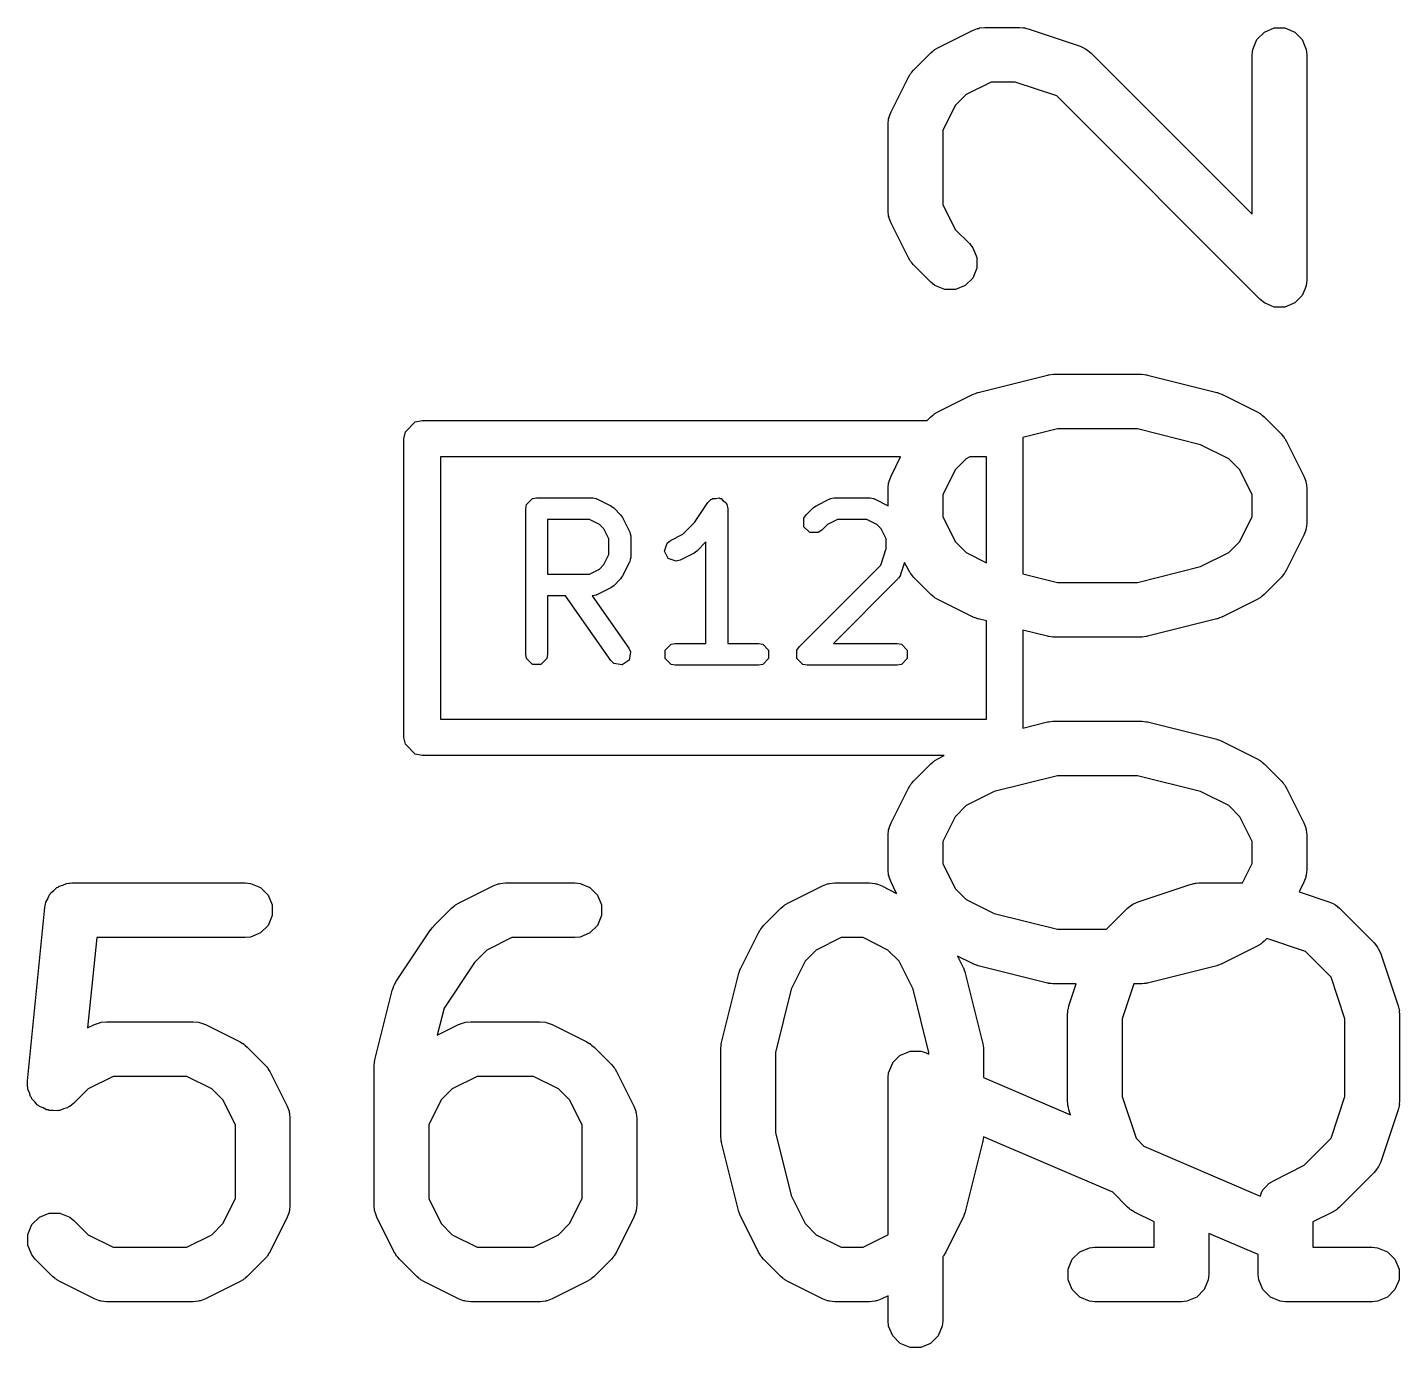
# Model space of a CAD drawing. Header units: millimetres. Extents: x 129 to 276, y -185 to -58.
# Drawn here: x 222.116 to 225.885, y -85.835 to -82.211 of the extents above; entities that cross this region are included whole.
import ezdxf

# ---------------------------------------------------------------- set-up
doc = ezdxf.new("R2010")
doc.units = ezdxf.units.MM
doc.layers.add('F.Fab', color=9, linetype='CONTINUOUS', true_color=0xafafaf)

msp = doc.modelspace()

# ---------------------------------------------------------------- linework, layer by layer
at = {"layer": 'F.Fab', "linetype": 'CONTINUOUS'}
for p, q in [((224.616516, -82.266251), (224.711754, -82.218632)), ((224.711754, -82.218632), (224.725485, -82.213377)), ((224.725485, -82.213377), (224.728174, -82.213185)), ((224.728174, -82.213185), (224.730663, -82.212155)), ((224.730663, -82.212155), (224.745295, -82.210714)), ((224.745295, -82.210714), (224.840533, -82.210714)), ((224.840533, -82.210714), (224.847938, -82.211443)), ((224.847938, -82.211443), (224.849913, -82.211303)), ((224.849913, -82.211303), (224.85251, -82.211893)), ((224.85251, -82.211893), (224.855165, -82.212155)), ((224.855165, -82.212155), (224.856996, -82.212913)), ((224.856996, -82.212913), (224.86425, -82.214563)), ((224.86425, -82.214563), (225.007107, -82.262182)), ((225.492459, -82.244046), (225.513151, -82.223354)), ((225.513151, -82.223354), (225.540187, -82.212155)), ((225.540187, -82.212155), (225.569451, -82.212155)), ((225.569451, -82.212155), (225.596487, -82.223354)), ((225.596487, -82.223354), (225.617179, -82.244046)), ((224.608389, -82.270973), (224.610216, -82.270215)), ((224.610216, -82.270215), (224.616516, -82.266251)), ((225.007107, -82.262182), (225.020532, -82.268176)), ((225.020532, -82.268176), (225.022567, -82.269941)), ((225.022567, -82.269941), (225.025058, -82.270973)), ((225.48126, -82.271082), (225.492459, -82.244046)), ((225.617179, -82.244046), (225.628378, -82.271082)), ((224.549405, -82.327919), (224.597024, -82.2803)), ((224.597024, -82.2803), (224.602773, -82.275581)), ((224.602773, -82.275581), (224.604073, -82.274083)), ((224.604073, -82.274083), (224.606332, -82.272661)), ((224.606332, -82.272661), (224.608389, -82.270973)), ((225.025058, -82.270973), (225.036423, -82.2803)), ((225.036423, -82.2803), (225.479819, -82.723695)), ((225.479819, -82.285714), (225.48126, -82.271082)), ((225.479819, -82.723695), (225.479819, -82.285714)), ((225.628378, -82.271082), (225.629819, -82.285714)), ((225.629819, -82.285714), (225.629819, -82.904761)), ((224.535356, -82.347411), (224.53932, -82.341111)), ((224.53932, -82.341111), (224.540078, -82.339284)), ((224.540078, -82.339284), (224.541766, -82.337227)), ((224.541766, -82.337227), (224.543188, -82.334968)), ((224.543188, -82.334968), (224.544686, -82.333668)), ((224.544686, -82.333668), (224.549405, -82.327919)), ((224.487737, -82.442649), (224.535356, -82.347411)), ((224.763, -82.360714), (224.694484, -82.394972)), ((224.828363, -82.360714), (224.763, -82.360714)), ((224.942876, -82.398885), (224.828363, -82.360714)), ((224.694484, -82.394972), (224.664077, -82.425379)), ((225.501786, -82.957794), (224.942876, -82.398885)), ((224.48126, -82.461558), (224.482291, -82.459068)), ((224.482291, -82.459068), (224.482482, -82.456381)), ((224.482482, -82.456381), (224.487737, -82.442649)), ((224.664077, -82.425379), (224.629819, -82.493895)), ((224.479819, -82.47619), (224.48126, -82.461558)), ((224.479819, -82.714285), (224.479819, -82.47619)), ((224.629819, -82.493895), (224.629819, -82.69658)), ((224.48126, -82.728917), (224.479819, -82.714285)), ((224.629819, -82.69658), (224.664077, -82.765096)), ((224.482291, -82.731406), (224.48126, -82.728917)), ((224.482482, -82.734094), (224.482291, -82.731406)), ((224.487737, -82.747826), (224.482482, -82.734094)), ((224.535356, -82.843064), (224.487737, -82.747826)), ((224.664077, -82.765096), (224.70309, -82.804109)), ((224.70309, -82.804109), (224.712417, -82.815474)), ((224.712417, -82.815474), (224.723616, -82.84251)), ((224.53932, -82.849363), (224.535356, -82.843064)), ((224.540078, -82.851191), (224.53932, -82.849363)), ((224.541766, -82.853247), (224.540078, -82.851191)), ((224.543188, -82.855507), (224.541766, -82.853247)), ((224.544686, -82.856806), (224.543188, -82.855507)), ((224.549405, -82.862556), (224.544686, -82.856806)), ((224.597024, -82.910175), (224.549405, -82.862556)), ((224.723616, -82.871773), (224.712417, -82.898809)), ((224.723616, -82.84251), (224.723616, -82.871773)), ((224.608389, -82.919502), (224.597024, -82.910175)), ((224.712417, -82.898809), (224.691724, -82.919502)), ((225.629819, -82.904761), (225.628378, -82.919393)), ((224.635425, -82.930701), (224.608389, -82.919502)), ((224.664688, -82.930701), (224.635425, -82.930701)), ((224.691724, -82.919502), (224.664688, -82.930701)), ((225.61718, -82.946429), (225.596487, -82.967121)), ((225.625098, -82.927311), (225.61718, -82.946429)), ((225.628378, -82.919393), (225.625098, -82.927311)), ((225.513151, -82.967122), (225.501786, -82.957794)), ((225.532268, -82.97504), (225.513151, -82.967122)), ((225.540187, -82.97832), (225.532268, -82.97504)), ((225.540188, -82.97832), (225.540187, -82.97832)), ((225.569451, -82.97832), (225.540188, -82.97832)), ((225.596487, -82.967121), (225.569451, -82.97832)), ((224.727105, -83.212953), (224.917581, -83.165334)), ((224.917581, -83.165334), (224.920117, -83.164958)), ((224.920117, -83.164958), (224.921139, -83.164536)), ((224.921139, -83.164536), (224.926651, -83.163993)), ((224.926651, -83.163993), (224.932125, -83.163184)), ((224.932125, -83.163184), (224.933217, -83.163346)), ((224.933217, -83.163346), (224.935771, -83.163095)), ((224.935771, -83.163095), (225.173866, -83.163095)), ((225.173866, -83.163095), (225.176419, -83.163346)), ((225.176419, -83.163346), (225.177512, -83.163184)), ((225.177512, -83.163184), (225.182985, -83.163993)), ((225.182985, -83.163993), (225.188498, -83.164536)), ((225.188498, -83.164536), (225.189519, -83.164958)), ((225.189519, -83.164958), (225.192056, -83.165334)), ((225.192056, -83.165334), (225.382532, -83.212953)), ((224.616516, -83.266251), (224.711754, -83.218632)), ((224.711754, -83.218632), (224.712823, -83.218222)), ((224.712823, -83.218222), (224.713259, -83.2179)), ((224.713259, -83.2179), (224.719395, -83.215707)), ((224.719395, -83.215707), (224.725485, -83.213377)), ((224.725485, -83.213377), (224.726025, -83.213338)), ((224.726025, -83.213338), (224.727105, -83.212953)), ((225.382532, -83.212953), (225.383611, -83.213338)), ((225.383611, -83.213338), (225.384151, -83.213377)), ((225.384151, -83.213377), (225.390232, -83.215704)), ((225.390232, -83.215704), (225.396378, -83.2179)), ((225.396378, -83.2179), (225.396813, -83.218222)), ((225.396813, -83.218222), (225.397883, -83.218632)), ((225.397883, -83.218632), (225.493121, -83.266251)), ((224.587324, -83.29), (224.597024, -83.2803)), ((224.597024, -83.2803), (224.602773, -83.275581)), ((224.602773, -83.275581), (224.604073, -83.274083)), ((224.604073, -83.274083), (224.606332, -83.272661)), ((224.606332, -83.272661), (224.608389, -83.270973)), ((224.608389, -83.270973), (224.610216, -83.270215)), ((224.610216, -83.270215), (224.616516, -83.266251)), ((225.493121, -83.266251), (225.499417, -83.270214)), ((225.499417, -83.270214), (225.501247, -83.270972)), ((225.501247, -83.270972), (225.503305, -83.272661)), ((225.503305, -83.272661), (225.505564, -83.274083)), ((225.505564, -83.274083), (225.506863, -83.275581)), ((225.506863, -83.275581), (225.512612, -83.280299)), ((225.512612, -83.280299), (225.560232, -83.327918)), ((223.15, -83.34), (223.153806, -83.320866)), ((223.153806, -83.320866), (223.180866, -83.293806)), ((223.180866, -83.293806), (223.2, -83.29)), ((223.2, -83.29), (224.587324, -83.29)), ((224.945005, -83.313095), (224.849402, -83.336995)), ((225.164632, -83.313095), (224.945005, -83.313095)), ((225.338166, -83.356478), (225.164632, -83.313095)), ((223.15, -84.16), (223.15, -83.34)), ((224.849402, -83.336995), (224.85, -83.34)), ((224.85, -83.34), (224.85, -83.710771)), ((225.415153, -83.394972), (225.338166, -83.356478)), ((225.560232, -83.327918), (225.56495, -83.333667)), ((225.56495, -83.333667), (225.56645, -83.334968)), ((225.56645, -83.334968), (225.567872, -83.337227)), ((225.567872, -83.337227), (225.56956, -83.339284)), ((225.56956, -83.339284), (225.570317, -83.341111)), ((225.570317, -83.341111), (225.574282, -83.347411)), ((225.574282, -83.347411), (225.621901, -83.442649)), ((223.25, -83.39), (223.25, -84.11)), ((224.514061, -83.39), (223.25, -83.39)), ((224.487737, -83.442649), (224.514061, -83.39)), ((224.694484, -83.394972), (224.664077, -83.425379)), ((224.704428, -83.39), (224.694484, -83.394972)), ((224.75, -83.39), (224.704428, -83.39)), ((224.75, -83.680403), (224.75, -83.39)), ((225.445561, -83.425379), (225.415153, -83.394972)), ((224.664077, -83.425379), (224.629819, -83.493895)), ((225.479819, -83.493895), (225.445561, -83.425379)), ((224.479819, -83.47619), (224.48126, -83.461558)), ((224.479819, -83.524009), (224.479819, -83.47619)), ((224.48126, -83.461558), (224.482291, -83.459068)), ((224.482291, -83.459068), (224.482482, -83.456381)), ((224.482482, -83.456381), (224.487737, -83.442649)), ((225.621901, -83.442649), (225.627156, -83.45638)), ((225.627156, -83.45638), (225.627347, -83.459069)), ((225.627347, -83.459069), (225.628378, -83.461558)), ((225.628378, -83.461558), (225.629819, -83.47619)), ((225.629819, -83.47619), (225.629819, -83.571428)), ((223.48657, -83.520446), (223.502805, -83.504211)), ((223.502805, -83.504211), (223.514286, -83.501927)), ((223.514286, -83.501927), (223.666667, -83.501927)), ((223.666667, -83.501927), (223.668141, -83.50222)), ((223.668141, -83.50222), (223.668793, -83.502003)), ((223.668793, -83.502003), (223.673429, -83.503272)), ((223.673429, -83.503272), (223.678148, -83.504211)), ((223.678148, -83.504211), (223.678634, -83.504697)), ((223.678634, -83.504697), (223.680084, -83.505094)), ((223.680084, -83.505094), (223.718179, -83.524142)), ((223.984563, -83.515286), (223.992832, -83.507)), ((223.992832, -83.507), (223.995859, -83.506394)), ((223.995859, -83.506394), (223.998043, -83.504211)), ((223.998043, -83.504211), (224.006776, -83.504211)), ((224.006776, -83.504211), (224.015346, -83.502497)), ((224.015346, -83.502497), (224.017917, -83.504211)), ((224.017917, -83.504211), (224.021005, -83.504211)), ((224.021005, -83.504211), (224.027181, -83.510387)), ((224.027181, -83.510387), (224.034451, -83.515234)), ((224.281821, -83.524142), (224.319917, -83.505094)), ((224.319917, -83.505094), (224.321365, -83.504697)), ((224.321365, -83.504697), (224.321852, -83.504211)), ((224.321852, -83.504211), (224.326563, -83.503273)), ((224.326563, -83.503273), (224.331207, -83.502002)), ((224.331207, -83.502002), (224.33186, -83.502219)), ((224.33186, -83.502219), (224.333333, -83.501927)), ((224.333333, -83.501927), (224.428571, -83.501927)), ((224.428571, -83.501927), (224.430045, -83.50222)), ((224.430045, -83.50222), (224.430697, -83.502003)), ((224.430697, -83.502003), (224.435333, -83.503272)), ((224.435333, -83.503272), (224.440052, -83.504211)), ((224.440052, -83.504211), (224.440538, -83.504697)), ((224.440538, -83.504697), (224.441988, -83.505094)), ((224.441988, -83.505094), (224.479819, -83.524009)), ((224.629819, -83.493895), (224.629819, -83.553723)), ((225.479819, -83.553723), (225.479819, -83.493895)), ((223.484286, -83.531927), (223.48657, -83.520446)), ((223.484286, -83.931927), (223.484286, -83.531927)), ((223.718179, -83.524142), (223.721982, -83.527094)), ((223.721982, -83.527094), (223.725975, -83.529762)), ((223.725975, -83.529762), (223.745023, -83.548809)), ((223.745023, -83.548809), (223.747699, -83.552815)), ((223.948116, -83.569954), (223.984563, -83.515286)), ((224.034451, -83.515234), (224.035056, -83.518262)), ((224.035056, -83.518262), (224.03724, -83.520446)), ((224.03724, -83.520446), (224.039524, -83.531927)), ((224.039524, -83.531927), (224.039524, -83.901927)), ((224.248474, -83.558541), (224.254977, -83.548808)), ((224.254977, -83.548808), (224.274025, -83.529761)), ((224.274025, -83.529761), (224.278024, -83.527089)), ((224.278024, -83.527089), (224.281821, -83.524142)), ((223.659584, -83.561927), (223.544286, -83.561927)), ((223.544286, -83.561927), (223.544286, -83.711451)), ((223.686991, -83.57563), (223.659584, -83.561927)), ((223.699153, -83.587793), (223.686991, -83.57563)), ((223.712857, -83.6152), (223.699153, -83.587793)), ((223.747699, -83.552815), (223.750642, -83.556606)), ((223.750642, -83.556606), (223.76969, -83.594702)), ((223.915562, -83.602509), (223.948116, -83.569954)), ((224.248473, -83.581501), (224.248474, -83.558541)), ((224.264709, -83.597738), (224.248473, -83.581501)), ((224.313007, -83.575631), (224.297403, -83.591236)), ((224.340416, -83.561927), (224.313007, -83.575631)), ((224.421488, -83.561927), (224.340416, -83.561927)), ((224.448894, -83.57563), (224.421488, -83.561927)), ((224.461058, -83.587794), (224.448894, -83.57563)), ((224.474761, -83.615199), (224.461058, -83.587794)), ((224.629819, -83.553723), (224.664077, -83.622239)), ((225.445561, -83.622238), (225.479819, -83.553723)), ((225.627347, -83.588548), (225.627156, -83.591238)), ((225.628378, -83.58606), (225.627347, -83.588548)), ((225.629819, -83.571428), (225.628378, -83.58606)), ((223.712857, -83.658177), (223.712857, -83.6152)), ((223.76969, -83.594702), (223.770086, -83.59615)), ((223.770086, -83.59615), (223.770573, -83.596637)), ((223.770573, -83.596637), (223.77151, -83.601348)), ((223.77151, -83.601348), (223.772782, -83.605992)), ((223.772782, -83.605992), (223.772564, -83.606645)), ((223.772564, -83.606645), (223.772857, -83.608118)), ((223.772857, -83.608118), (223.772857, -83.66526)), ((223.865314, -83.648339), (223.872574, -83.626558)), ((223.872574, -83.626558), (223.881821, -83.61938)), ((223.881821, -83.61938), (223.915562, -83.602509)), ((223.979524, -83.6234), (223.954546, -83.648378)), ((223.979524, -83.901927), (223.979524, -83.6234)), ((224.287669, -83.597739), (224.264709, -83.597738)), ((224.297403, -83.591236), (224.287669, -83.597739)), ((224.474761, -83.641343), (224.474761, -83.615199)), ((224.664077, -83.622239), (224.694484, -83.652646)), ((225.415153, -83.652645), (225.445561, -83.622238)), ((225.621901, -83.604969), (225.574282, -83.700207)), ((225.627156, -83.591238), (225.621901, -83.604969)), ((223.699153, -83.685584), (223.712857, -83.658177)), ((223.875583, -83.668877), (223.865314, -83.648339)), ((223.94675, -83.653998), (223.908655, -83.673046)), ((223.950553, -83.651045), (223.94675, -83.653998)), ((223.954546, -83.648378), (223.950553, -83.651045)), ((224.459491, -83.687152), (224.474761, -83.641343)), ((224.694484, -83.652646), (224.75, -83.680403)), ((225.338166, -83.691139), (225.415153, -83.652645)), ((223.659584, -83.711451), (223.686991, -83.697747)), ((223.686991, -83.697747), (223.699153, -83.685584)), ((223.76969, -83.678676), (223.750642, -83.716772)), ((223.770086, -83.677227), (223.76969, -83.678676)), ((223.770573, -83.676741), (223.770086, -83.677227)), ((223.77151, -83.672029), (223.770573, -83.676741)), ((223.772782, -83.667386), (223.77151, -83.672029)), ((223.772857, -83.66526), (223.772564, -83.666732)), ((223.772564, -83.666732), (223.772782, -83.667386)), ((223.897364, -83.676137), (223.875583, -83.668877)), ((223.908655, -83.673046), (223.897364, -83.676137)), ((224.235929, -83.910714), (224.459491, -83.687152)), ((224.525174, -83.679843), (224.514175, -83.712843)), ((224.535356, -83.700207), (224.525174, -83.679843)), ((224.53932, -83.706506), (224.535356, -83.700207)), ((225.164632, -83.734523), (225.338166, -83.691139)), ((225.574282, -83.700207), (225.570317, -83.706506)), ((223.544286, -83.711451), (223.659584, -83.711451)), ((223.745023, -83.724569), (223.725975, -83.743616)), ((223.747699, -83.720562), (223.745023, -83.724569)), ((223.750642, -83.716772), (223.747699, -83.720562)), ((224.506927, -83.724569), (224.329568, -83.901927)), ((224.507761, -83.723319), (224.506927, -83.724569)), ((224.508377, -83.723012), (224.507761, -83.723319)), ((224.510761, -83.71883), (224.508377, -83.723012)), ((224.51343, -83.714836), (224.510761, -83.71883)), ((224.514175, -83.712843), (224.51343, -83.714149)), ((224.51343, -83.714149), (224.51343, -83.714836)), ((224.540078, -83.708334), (224.53932, -83.706506)), ((224.541766, -83.71039), (224.540078, -83.708334)), ((224.543188, -83.71265), (224.541766, -83.71039)), ((224.544686, -83.713949), (224.543188, -83.71265)), ((224.549405, -83.719699), (224.544686, -83.713949)), ((224.597024, -83.767318), (224.549405, -83.719699)), ((224.85, -83.710771), (224.945005, -83.734523)), ((224.945005, -83.734523), (225.164632, -83.734523)), ((225.560232, -83.7197), (225.512612, -83.767319)), ((225.56495, -83.71395), (225.560232, -83.7197)), ((225.56645, -83.71265), (225.56495, -83.71395)), ((225.567872, -83.71039), (225.56645, -83.71265)), ((225.56956, -83.708334), (225.567872, -83.71039)), ((225.570317, -83.706506), (225.56956, -83.708334)), ((223.593904, -83.771451), (223.544286, -83.771451)), ((223.544286, -83.771451), (223.544286, -83.931927)), ((223.71828, -83.94913), (223.593904, -83.771451)), ((223.668141, -83.771157), (223.667085, -83.771367)), ((223.667085, -83.771367), (223.767434, -83.914723)), ((223.668793, -83.771375), (223.668141, -83.771157)), ((223.673429, -83.770105), (223.668793, -83.771375)), ((223.678148, -83.769167), (223.673429, -83.770105)), ((223.678634, -83.76868), (223.678148, -83.769167)), ((223.680084, -83.768284), (223.678634, -83.76868)), ((223.718179, -83.749236), (223.680084, -83.768284)), ((223.721982, -83.746283), (223.718179, -83.749236)), ((223.725975, -83.743616), (223.721982, -83.746283)), ((224.602773, -83.772036), (224.597024, -83.767318)), ((224.604073, -83.773535), (224.602773, -83.772036)), ((224.606332, -83.774956), (224.604073, -83.773535)), ((224.608389, -83.776645), (224.606332, -83.774956)), ((224.610216, -83.777402), (224.608389, -83.776645)), ((224.616516, -83.781367), (224.610216, -83.777402)), ((225.499417, -83.777403), (225.493121, -83.781367)), ((225.501247, -83.776646), (225.499417, -83.777403)), ((225.503305, -83.774956), (225.501247, -83.776646)), ((225.505564, -83.773535), (225.503305, -83.774956)), ((225.506863, -83.772036), (225.505564, -83.773535)), ((225.512612, -83.767319), (225.506863, -83.772036)), ((224.711754, -83.828986), (224.616516, -83.781367)), ((225.493121, -83.781367), (225.397883, -83.828986)), ((224.712823, -83.829395), (224.711754, -83.828986)), ((224.713259, -83.829718), (224.712823, -83.829395)), ((224.719395, -83.83191), (224.713259, -83.829718)), ((224.725485, -83.834241), (224.719395, -83.83191)), ((224.726025, -83.834279), (224.725485, -83.834241)), ((224.727105, -83.834665), (224.726025, -83.834279)), ((224.75, -83.840388), (224.727105, -83.834665)), ((224.75, -84.11), (224.75, -83.840388)), ((225.382532, -83.834665), (225.192056, -83.882284)), ((225.383611, -83.834279), (225.382532, -83.834665)), ((225.384151, -83.834241), (225.383611, -83.834279)), ((225.390232, -83.831913), (225.384151, -83.834241)), ((225.396378, -83.829718), (225.390232, -83.831913)), ((225.396813, -83.829395), (225.396378, -83.829718)), ((225.397883, -83.828986), (225.396813, -83.829395)), ((224.917581, -83.882284), (224.85, -83.865388)), ((224.85, -83.865388), (224.85, -84.13461)), ((224.920117, -83.882659), (224.917581, -83.882284)), ((224.921139, -83.883082), (224.920117, -83.882659)), ((224.926651, -83.883624), (224.921139, -83.883082)), ((224.932125, -83.884434), (224.926651, -83.883624)), ((224.933217, -83.884271), (224.932125, -83.884434)), ((224.935771, -83.884523), (224.933217, -83.884271)), ((225.173866, -83.884523), (224.935771, -83.884523)), ((225.176419, -83.884271), (225.173866, -83.884523)), ((225.177512, -83.884434), (225.176419, -83.884271)), ((225.182985, -83.883624), (225.177512, -83.884434)), ((225.188498, -83.883082), (225.182985, -83.883624)), ((225.189519, -83.882659), (225.188498, -83.883082)), ((225.192056, -83.882284), (225.189519, -83.882659)), ((223.767434, -83.914723), (223.772146, -83.925438)), ((223.772146, -83.925438), (223.768156, -83.948049)), ((223.867522, -83.920446), (223.883757, -83.904211)), ((223.867522, -83.943408), (223.867522, -83.920446)), ((223.883757, -83.904211), (223.895238, -83.901927)), ((223.895238, -83.901927), (223.979524, -83.901927)), ((224.039524, -83.901927), (224.123809, -83.901927)), ((224.123809, -83.901927), (224.13529, -83.904211)), ((224.13529, -83.904211), (224.151525, -83.920446)), ((224.151525, -83.920446), (224.151525, -83.943408)), ((224.229426, -83.920446), (224.229428, -83.920443)), ((224.229426, -83.943408), (224.229426, -83.920446)), ((224.229428, -83.920443), (224.235929, -83.910714)), ((224.329568, -83.901927), (224.504761, -83.901927)), ((224.504761, -83.901927), (224.516242, -83.904211)), ((224.516242, -83.904211), (224.532477, -83.920446)), ((224.532477, -83.920446), (224.532477, -83.943408)), ((223.48657, -83.943408), (223.484286, -83.931927)), ((223.502805, -83.959643), (223.48657, -83.943408)), ((223.525767, -83.959643), (223.502805, -83.959643)), ((223.542002, -83.943408), (223.525767, -83.959643)), ((223.544286, -83.931927), (223.542002, -83.943408)), ((223.726735, -83.957226), (223.71828, -83.94913)), ((223.749345, -83.961216), (223.726735, -83.957226)), ((223.768156, -83.948049), (223.749345, -83.961216)), ((223.883757, -83.959643), (223.867522, -83.943408)), ((223.895238, -83.961927), (223.883757, -83.959643)), ((224.123809, -83.961927), (223.895238, -83.961927)), ((224.13529, -83.959643), (224.123809, -83.961927)), ((224.151525, -83.943408), (224.13529, -83.959643)), ((224.245661, -83.959643), (224.229426, -83.943408)), ((224.257142, -83.961927), (224.245661, -83.959643)), ((224.504761, -83.961927), (224.257142, -83.961927)), ((224.516242, -83.959643), (224.504761, -83.961927)), ((224.532477, -83.943408), (224.516242, -83.959643)), ((223.25, -84.11), (224.75, -84.11)), ((224.920117, -84.117339), (224.921139, -84.116917)), ((224.921139, -84.116917), (224.926651, -84.116374)), ((224.926651, -84.116374), (224.932125, -84.115565)), ((224.932125, -84.115565), (224.933217, -84.115727)), ((224.933217, -84.115727), (224.935771, -84.115476)), ((224.935771, -84.115476), (225.173866, -84.115476)), ((225.173866, -84.115476), (225.176419, -84.115727)), ((225.176419, -84.115727), (225.177512, -84.115565)), ((225.177512, -84.115565), (225.182985, -84.116374)), ((225.182985, -84.116374), (225.188498, -84.116917)), ((225.188498, -84.116917), (225.189519, -84.117339)), ((224.85, -84.13461), (224.917581, -84.117715)), ((224.917581, -84.117715), (224.920117, -84.117339)), ((225.189519, -84.117339), (225.192056, -84.117715)), ((225.192056, -84.117715), (225.382532, -84.165334)), ((223.153806, -84.179134), (223.15, -84.16)), ((223.180866, -84.206194), (223.153806, -84.179134)), ((225.382532, -84.165334), (225.383611, -84.165719)), ((225.383611, -84.165719), (225.384151, -84.165758)), ((225.384151, -84.165758), (225.390232, -84.168085)), ((225.390232, -84.168085), (225.396378, -84.170281)), ((225.396378, -84.170281), (225.396813, -84.170603)), ((225.396813, -84.170603), (225.397883, -84.171013)), ((225.397883, -84.171013), (225.493121, -84.218632)), ((223.2, -84.21), (223.180866, -84.206194)), ((224.63378, -84.21), (223.2, -84.21)), ((224.597024, -84.232681), (224.602773, -84.227962)), ((224.602773, -84.227962), (224.604073, -84.226464)), ((224.604073, -84.226464), (224.606332, -84.225042)), ((224.606332, -84.225042), (224.608389, -84.223354)), ((224.608389, -84.223354), (224.610216, -84.222596)), ((224.610216, -84.222596), (224.616516, -84.218632)), ((224.616516, -84.218632), (224.63378, -84.21)), ((225.493121, -84.218632), (225.499417, -84.222595)), ((225.499417, -84.222595), (225.501247, -84.223353)), ((225.501247, -84.223353), (225.503305, -84.225042)), ((225.503305, -84.225042), (225.505564, -84.226464)), ((225.505564, -84.226464), (225.506863, -84.227962)), ((225.506863, -84.227962), (225.512612, -84.23268)), ((224.549405, -84.2803), (224.597024, -84.232681)), ((224.945005, -84.265476), (224.771471, -84.308859)), ((225.164632, -84.265476), (224.945005, -84.265476)), ((225.338166, -84.308859), (225.164632, -84.265476)), ((225.512612, -84.23268), (225.560232, -84.280299)), ((224.487737, -84.39503), (224.535356, -84.299792)), ((224.535356, -84.299792), (224.53932, -84.293492)), ((224.53932, -84.293492), (224.540078, -84.291665)), ((224.540078, -84.291665), (224.541766, -84.289608)), ((224.541766, -84.289608), (224.543188, -84.287349)), ((224.543188, -84.287349), (224.544686, -84.286049)), ((224.544686, -84.286049), (224.549405, -84.2803)), ((225.560232, -84.280299), (225.56495, -84.286048)), ((225.56495, -84.286048), (225.56645, -84.287349)), ((225.56645, -84.287349), (225.567872, -84.289608)), ((225.567872, -84.289608), (225.56956, -84.291665)), ((225.56956, -84.291665), (225.570317, -84.293492)), ((225.570317, -84.293492), (225.574282, -84.299792)), ((225.574282, -84.299792), (225.621901, -84.39503)), ((224.771471, -84.308859), (224.694484, -84.347353)), ((225.415153, -84.347353), (225.338166, -84.308859)), ((224.664077, -84.37776), (224.629819, -84.446276)), ((224.694484, -84.347353), (224.664077, -84.37776)), ((225.445561, -84.37776), (225.415153, -84.347353)), ((225.479819, -84.446276), (225.445561, -84.37776)), ((224.479819, -84.428571), (224.48126, -84.413939)), ((224.48126, -84.413939), (224.482291, -84.411449)), ((224.482291, -84.411449), (224.482482, -84.408762)), ((224.482482, -84.408762), (224.487737, -84.39503)), ((225.621901, -84.39503), (225.627156, -84.408761)), ((225.627156, -84.408761), (225.627347, -84.41145)), ((225.627347, -84.41145), (225.628378, -84.413939)), ((225.628378, -84.413939), (225.629819, -84.428571)), ((224.479819, -84.523809), (224.479819, -84.428571)), ((224.629819, -84.446276), (224.629819, -84.506104)), ((225.479819, -84.506104), (225.479819, -84.446276)), ((225.629819, -84.428571), (225.629819, -84.523809)), ((224.48126, -84.538441), (224.479819, -84.523809)), ((224.629819, -84.506104), (224.664077, -84.57462)), ((225.452961, -84.559819), (225.479819, -84.506104)), ((225.629819, -84.523809), (225.628378, -84.538441)), ((222.199915, -84.571013), (222.202839, -84.568622)), ((222.202839, -84.568622), (222.213336, -84.565454)), ((222.213336, -84.565454), (222.223463, -84.56126)), ((222.223463, -84.56126), (222.229068, -84.560707)), ((222.229068, -84.560707), (222.230855, -84.560169)), ((222.230855, -84.560169), (222.232683, -84.560351)), ((222.232683, -84.560351), (222.238095, -84.559819)), ((222.238095, -84.559819), (222.714285, -84.559819)), ((222.714285, -84.559819), (222.728917, -84.56126)), ((222.728917, -84.56126), (222.755953, -84.572459)), ((223.299792, -84.615356), (223.39503, -84.567737)), ((223.39503, -84.567737), (223.408761, -84.562482)), ((223.408761, -84.562482), (223.41145, -84.56229)), ((223.41145, -84.56229), (223.413939, -84.56126)), ((223.413939, -84.56126), (223.428571, -84.559819)), ((223.428571, -84.559819), (223.619047, -84.559819)), ((223.619047, -84.559819), (223.633679, -84.56126)), ((223.633679, -84.56126), (223.660715, -84.572459)), ((224.204554, -84.615356), (224.299792, -84.567737)), ((224.299792, -84.567737), (224.313523, -84.562482)), ((224.313523, -84.562482), (224.316212, -84.56229)), ((224.316212, -84.56229), (224.318701, -84.56126)), ((224.318701, -84.56126), (224.333333, -84.559819)), ((224.333333, -84.559819), (224.428571, -84.559819)), ((224.428571, -84.559819), (224.443203, -84.56126)), ((224.443203, -84.56126), (224.445692, -84.562291)), ((224.445692, -84.562291), (224.44838, -84.562482)), ((224.44838, -84.562482), (224.462112, -84.567737)), ((224.462112, -84.567737), (224.503203, -84.588282)), ((224.482291, -84.54093), (224.48126, -84.538441)), ((224.482482, -84.543618), (224.482291, -84.54093)), ((224.487737, -84.55735), (224.482482, -84.543618)), ((224.503203, -84.588282), (224.487737, -84.55735)), ((225.166759, -84.611287), (225.309615, -84.563668)), ((225.309615, -84.563668), (225.31687, -84.562018)), ((225.31687, -84.562018), (225.318701, -84.56126)), ((225.318701, -84.56126), (225.321354, -84.560998)), ((225.321354, -84.560998), (225.323952, -84.560408)), ((225.323952, -84.560408), (225.325926, -84.560548)), ((225.325926, -84.560548), (225.333333, -84.559819)), ((225.333333, -84.559819), (225.452961, -84.559819)), ((225.621901, -84.55735), (225.608568, -84.584015)), ((225.627156, -84.543619), (225.621901, -84.55735)), ((225.627347, -84.540929), (225.627156, -84.543619)), ((225.628378, -84.538441), (225.627347, -84.540929)), ((222.166357, -84.61294), (222.171539, -84.60328)), ((222.171539, -84.60328), (222.175735, -84.593151)), ((222.175735, -84.593151), (222.178406, -84.590479)), ((222.178406, -84.590479), (222.180191, -84.587153)), ((222.180191, -84.587153), (222.188673, -84.580212)), ((222.188673, -84.580212), (222.196427, -84.572459)), ((222.196427, -84.572459), (222.199915, -84.571013)), ((222.755953, -84.572459), (222.776645, -84.593151)), ((222.776645, -84.593151), (222.787844, -84.620187)), ((223.660715, -84.572459), (223.681407, -84.593151)), ((223.681407, -84.593151), (223.692606, -84.620187)), ((224.664077, -84.57462), (224.694484, -84.605027)), ((224.694484, -84.605027), (224.771471, -84.64352)), ((225.608568, -84.584015), (225.690383, -84.611287)), ((222.115848, -85.103546), (222.163467, -84.627356)), ((222.163467, -84.627356), (222.164536, -84.622023)), ((222.164536, -84.620187), (222.165249, -84.618464)), ((222.164536, -84.622023), (222.164536, -84.620187)), ((222.165249, -84.618464), (222.166357, -84.61294)), ((222.787844, -84.620187), (222.787844, -84.649451)), ((223.232681, -84.677024), (223.2803, -84.629405)), ((223.2803, -84.629405), (223.286049, -84.624686)), ((223.286049, -84.624686), (223.287349, -84.623188)), ((223.287349, -84.623188), (223.289608, -84.621766)), ((223.289608, -84.621766), (223.291665, -84.620078)), ((223.291665, -84.620078), (223.293492, -84.61932)), ((223.293492, -84.61932), (223.299792, -84.615356)), ((223.692606, -84.620187), (223.692606, -84.649451)), ((224.137443, -84.677024), (224.185062, -84.629405)), ((224.185062, -84.629405), (224.190811, -84.624686)), ((224.190811, -84.624686), (224.192111, -84.623188)), ((224.192111, -84.623188), (224.19437, -84.621766)), ((224.19437, -84.621766), (224.196427, -84.620078)), ((224.196427, -84.620078), (224.198254, -84.61932)), ((224.198254, -84.61932), (224.204554, -84.615356)), ((224.771471, -84.64352), (224.945005, -84.686904)), ((225.079944, -84.686904), (225.137443, -84.629405)), ((225.137443, -84.629405), (225.148808, -84.620077)), ((225.148808, -84.620077), (225.151298, -84.619045)), ((225.151298, -84.619045), (225.153333, -84.617281)), ((225.153333, -84.617281), (225.166759, -84.611287)), ((225.690383, -84.611287), (225.703808, -84.617281)), ((225.703808, -84.617281), (225.705843, -84.619046)), ((225.705843, -84.619046), (225.708334, -84.620078)), ((225.708334, -84.620078), (225.719699, -84.629405)), ((225.719699, -84.629405), (225.814937, -84.724643)), ((222.776645, -84.676487), (222.755953, -84.697179)), ((222.787844, -84.649451), (222.776645, -84.676487)), ((223.227842, -84.68292), (223.232626, -84.677079)), ((223.232626, -84.677079), (223.232647, -84.677064)), ((223.232647, -84.677064), (223.232681, -84.677024)), ((223.681407, -84.676487), (223.660715, -84.697179)), ((223.692606, -84.649451), (223.681407, -84.676487)), ((224.132724, -84.682773), (224.137443, -84.677024)), ((222.305969, -84.709819), (222.28115, -84.958009)), ((222.714285, -84.709819), (222.305969, -84.709819)), ((222.728917, -84.708378), (222.714285, -84.709819)), ((222.755953, -84.697179), (222.728917, -84.708378)), ((223.128072, -84.831311), (223.22331, -84.688454)), ((223.22331, -84.688454), (223.223344, -84.688411)), ((223.223344, -84.688411), (223.223354, -84.688389)), ((223.223354, -84.688389), (223.227842, -84.68292)), ((223.446276, -84.709819), (223.37776, -84.744077)), ((223.619047, -84.709819), (223.446276, -84.709819)), ((223.633679, -84.708378), (223.619047, -84.709819)), ((223.660715, -84.697179), (223.633679, -84.708378)), ((224.075775, -84.791754), (224.123394, -84.696516)), ((224.123394, -84.696516), (224.127358, -84.690216)), ((224.127358, -84.690216), (224.128116, -84.688389)), ((224.128116, -84.688389), (224.129804, -84.686332)), ((224.129804, -84.686332), (224.131226, -84.684073)), ((224.131226, -84.684073), (224.132724, -84.682773)), ((224.351038, -84.709819), (224.282522, -84.744077)), ((224.410866, -84.709819), (224.351038, -84.709819)), ((224.479382, -84.744077), (224.410866, -84.709819)), ((224.945005, -84.686904), (225.079944, -84.686904)), ((225.512612, -84.7197), (225.506863, -84.724417)), ((225.519779, -84.712532), (225.512612, -84.7197)), ((225.626152, -84.74799), (225.519779, -84.712532)), ((223.37776, -84.744077), (223.343998, -84.777838)), ((224.282522, -84.744077), (224.252115, -84.774484)), ((224.509789, -84.774484), (224.479382, -84.744077)), ((225.493121, -84.733748), (225.397883, -84.781367)), ((225.499417, -84.729784), (225.493121, -84.733748)), ((225.501247, -84.729027), (225.499417, -84.729784)), ((225.503305, -84.727337), (225.501247, -84.729027)), ((225.505564, -84.725916), (225.503305, -84.727337)), ((225.506863, -84.724417), (225.505564, -84.725916)), ((225.696352, -84.81819), (225.626152, -84.74799)), ((225.814937, -84.724643), (225.824265, -84.736008)), ((225.824265, -84.736008), (225.825296, -84.738498)), ((225.825296, -84.738498), (225.827061, -84.740533)), ((225.827061, -84.740533), (225.833055, -84.753959)), ((225.833055, -84.753959), (225.880674, -84.896815)), ((223.343998, -84.777838), (223.260086, -84.903707)), ((224.072847, -84.799404), (224.075043, -84.793259)), ((224.075043, -84.793259), (224.075365, -84.792823)), ((224.075365, -84.792823), (224.075775, -84.791754)), ((224.252115, -84.774484), (224.213621, -84.851471)), ((224.548282, -84.851471), (224.509789, -84.774484)), ((224.711754, -84.781367), (224.670662, -84.760821)), ((224.670662, -84.760821), (224.686129, -84.791754)), ((224.686129, -84.791754), (224.686538, -84.792823)), ((224.686538, -84.792823), (224.686861, -84.793259)), ((224.686861, -84.793259), (224.689053, -84.799395)), ((224.712823, -84.781776), (224.711754, -84.781367)), ((224.713259, -84.782099), (224.712823, -84.781776)), ((224.719395, -84.784291), (224.713259, -84.782099)), ((224.725485, -84.786622), (224.719395, -84.784291)), ((224.726025, -84.78666), (224.725485, -84.786622)), ((224.727105, -84.787046), (224.726025, -84.78666)), ((224.917581, -84.834665), (224.727105, -84.787046)), ((225.382532, -84.787046), (225.192056, -84.834665)), ((225.383611, -84.78666), (225.382532, -84.787046)), ((225.384151, -84.786622), (225.383611, -84.78666)), ((225.390232, -84.784294), (225.384151, -84.786622)), ((225.396378, -84.782099), (225.390232, -84.784294)), ((225.396813, -84.781776), (225.396378, -84.782099)), ((225.397883, -84.781367), (225.396813, -84.781776)), ((223.123765, -84.839389), (223.128072, -84.831311)), ((224.022477, -84.997581), (224.070096, -84.807105)), ((224.070096, -84.807105), (224.070481, -84.806025)), ((224.070481, -84.806025), (224.07052, -84.805486)), ((224.07052, -84.805486), (224.072847, -84.799404)), ((224.689053, -84.799395), (224.691384, -84.805485)), ((224.691384, -84.805485), (224.691422, -84.806025)), ((224.691422, -84.806025), (224.691808, -84.807105)), ((224.691808, -84.807105), (224.739427, -84.997581)), ((225.734523, -84.932703), (225.696352, -84.81819)), ((223.070096, -85.0452), (223.117715, -84.854724)), ((223.117715, -84.854724), (223.120795, -84.846101)), ((223.120795, -84.846101), (223.121155, -84.844285)), ((223.121155, -84.844285), (223.122033, -84.842637)), ((223.122033, -84.842637), (223.122662, -84.840878)), ((223.122662, -84.840878), (223.123765, -84.839389)), ((224.213621, -84.851471), (224.170238, -85.025005)), ((224.591666, -85.025005), (224.548282, -84.851471)), ((224.920117, -84.83504), (224.917581, -84.834665)), ((224.921139, -84.835463), (224.920117, -84.83504)), ((224.926651, -84.836005), (224.921139, -84.835463)), ((224.932125, -84.836815), (224.926651, -84.836005)), ((224.933217, -84.836652), (224.932125, -84.836815)), ((224.935771, -84.836904), (224.933217, -84.836652)), ((224.996439, -84.836904), (224.935771, -84.836904)), ((224.976468, -84.896816), (224.996439, -84.836904)), ((225.154552, -84.836904), (225.122619, -84.932703)), ((225.173866, -84.836904), (225.154552, -84.836904)), ((225.176419, -84.836652), (225.173866, -84.836904)), ((225.177512, -84.836815), (225.176419, -84.836652)), ((225.182985, -84.836005), (225.177512, -84.836815)), ((225.188498, -84.835463), (225.182985, -84.836005)), ((225.189519, -84.83504), (225.188498, -84.835463)), ((225.192056, -84.834665), (225.189519, -84.83504)), ((223.260086, -84.903707), (223.241562, -84.977804)), ((224.973208, -84.911153), (224.973798, -84.908555)), ((224.973798, -84.908555), (224.97406, -84.905901)), ((224.97406, -84.905901), (224.974818, -84.904069)), ((224.974818, -84.904069), (224.976468, -84.896816)), ((225.880674, -84.896815), (225.882323, -84.90407)), ((225.882323, -84.90407), (225.883082, -84.905901)), ((225.883082, -84.905901), (225.883343, -84.908554)), ((225.883343, -84.908554), (225.883934, -84.911152)), ((222.299792, -84.948689), (222.313523, -84.943434)), ((222.313523, -84.943434), (222.316212, -84.943242)), ((222.316212, -84.943242), (222.318701, -84.942212)), ((222.318701, -84.942212), (222.333333, -84.940771)), ((222.333333, -84.940771), (222.571428, -84.940771)), ((222.571428, -84.940771), (222.58606, -84.942212)), ((222.58606, -84.942212), (222.588549, -84.943243)), ((222.588549, -84.943243), (222.591237, -84.943434)), ((222.591237, -84.943434), (222.604969, -84.948689)), ((223.299792, -84.948689), (223.313523, -84.943434)), ((223.313523, -84.943434), (223.316212, -84.943242)), ((223.316212, -84.943242), (223.318701, -84.942212)), ((223.318701, -84.942212), (223.333333, -84.940771)), ((223.333333, -84.940771), (223.523809, -84.940771)), ((223.523809, -84.940771), (223.538441, -84.942212)), ((223.538441, -84.942212), (223.54093, -84.943243)), ((223.54093, -84.943243), (223.543618, -84.943434)), ((223.543618, -84.943434), (223.55735, -84.948689)), ((224.972619, -84.920533), (224.973348, -84.913127)), ((224.972619, -85.158628), (224.972619, -84.920533)), ((224.973348, -84.913127), (224.973208, -84.911153)), ((225.122619, -84.932703), (225.122619, -85.146457)), ((225.734523, -85.146458), (225.734523, -84.932703)), ((225.883934, -84.911152), (225.883793, -84.913126)), ((225.883793, -84.913126), (225.884523, -84.920533)), ((225.884523, -84.920533), (225.884523, -85.158628)), ((222.28115, -84.958009), (222.299792, -84.948689)), ((222.604969, -84.948689), (222.700207, -84.996308)), ((223.241562, -84.977804), (223.299792, -84.948689)), ((223.55735, -84.948689), (223.652588, -84.996308)), ((222.700207, -84.996308), (222.706506, -85.000272)), ((222.706506, -85.000272), (222.708334, -85.00103)), ((222.708334, -85.00103), (222.71039, -85.002718)), ((222.71039, -85.002718), (222.71265, -85.00414)), ((222.71265, -85.00414), (222.713949, -85.005638)), ((222.713949, -85.005638), (222.719699, -85.010357)), ((222.719699, -85.010357), (222.767318, -85.057976)), ((223.652588, -84.996308), (223.658887, -85.000272)), ((223.658887, -85.000272), (223.660715, -85.00103)), ((223.660715, -85.00103), (223.662771, -85.002718)), ((223.662771, -85.002718), (223.665031, -85.00414)), ((223.665031, -85.00414), (223.66633, -85.005638)), ((223.66633, -85.005638), (223.67208, -85.010357)), ((223.67208, -85.010357), (223.719699, -85.057976)), ((224.020238, -85.015771), (224.020489, -85.013217)), ((224.020238, -85.253866), (224.020238, -85.015771)), ((224.020327, -85.012125), (224.021136, -85.006651)), ((224.020489, -85.013217), (224.020327, -85.012125)), ((224.021136, -85.006651), (224.021679, -85.001139)), ((224.021679, -85.001139), (224.022101, -85.000117)), ((224.022101, -85.000117), (224.022477, -84.997581)), ((224.527097, -85.0271), (224.540187, -85.021679)), ((224.540187, -85.021679), (224.540653, -85.021679)), ((224.540653, -85.021679), (224.541085, -85.021506)), ((224.541085, -85.021506), (224.555265, -85.021679)), ((224.555265, -85.021679), (224.569451, -85.021679)), ((224.569451, -85.021679), (224.569881, -85.021857)), ((224.739427, -84.997581), (224.739802, -85.000117)), ((224.739802, -85.000117), (224.740225, -85.001139)), ((224.740225, -85.001139), (224.740767, -85.006651)), ((224.740767, -85.006651), (224.741577, -85.012125)), ((224.741577, -85.012125), (224.741414, -85.013217)), ((224.741414, -85.013217), (224.741666, -85.015771)), ((224.741666, -85.015771), (224.741666, -85.093717)), ((222.767318, -85.057976), (222.772036, -85.063725)), ((223.067946, -85.059744), (223.068755, -85.05427)), ((223.068755, -85.05427), (223.069298, -85.048758)), ((223.069298, -85.048758), (223.06972, -85.047736)), ((223.06972, -85.047736), (223.070096, -85.0452)), ((223.719699, -85.057976), (223.724417, -85.063725)), ((224.170238, -85.025005), (224.170238, -85.244632)), ((224.487032, -85.06667), (224.492459, -85.05357)), ((224.492459, -85.05357), (224.492787, -85.053241)), ((224.492787, -85.053241), (224.492971, -85.052813)), ((224.492971, -85.052813), (224.503131, -85.042897)), ((224.503131, -85.042897), (224.513151, -85.032878)), ((224.513151, -85.032878), (224.513581, -85.032699)), ((224.513581, -85.032699), (224.513915, -85.032374)), ((224.513915, -85.032374), (224.527097, -85.0271)), ((224.569881, -85.021857), (224.570346, -85.021863)), ((224.570346, -85.021863), (224.584363, -85.026302)), ((224.584363, -85.026302), (224.591666, -85.029431)), ((224.591666, -85.029431), (224.591666, -85.025005)), ((222.351038, -85.090771), (222.282522, -85.125029)), ((222.553723, -85.090771), (222.351038, -85.090771)), ((222.622239, -85.125029), (222.553723, -85.090771)), ((222.772036, -85.063725), (222.773535, -85.065025)), ((222.773535, -85.065025), (222.774956, -85.067284)), ((222.774956, -85.067284), (222.776645, -85.069341)), ((222.776645, -85.069341), (222.777402, -85.071168)), ((222.777402, -85.071168), (222.781367, -85.077468)), ((222.781367, -85.077468), (222.828986, -85.172706)), ((223.067857, -85.06339), (223.068108, -85.060836)), ((223.067857, -85.444342), (223.067857, -85.06339)), ((223.068108, -85.060836), (223.067946, -85.059744)), ((223.351038, -85.090771), (223.282522, -85.125029)), ((223.506104, -85.090771), (223.351038, -85.090771)), ((223.57462, -85.125029), (223.506104, -85.090771)), ((223.724417, -85.063725), (223.725916, -85.065025)), ((223.725916, -85.065025), (223.727337, -85.067284)), ((223.727337, -85.067284), (223.729026, -85.069341)), ((223.729026, -85.069341), (223.729783, -85.071168)), ((223.729783, -85.071168), (223.733748, -85.077468)), ((223.733748, -85.077468), (223.781367, -85.172706)), ((224.479819, -85.095238), (224.48126, -85.080606)), ((224.479819, -85.525122), (224.479819, -85.095238)), ((224.48126, -85.080606), (224.481438, -85.080175)), ((224.481438, -85.080175), (224.481444, -85.079711)), ((224.481444, -85.079711), (224.487032, -85.06667)), ((224.741666, -85.093717), (224.981135, -85.196347)), ((222.115826, -85.118249), (222.115848, -85.103546)), ((222.116917, -85.121864), (222.115826, -85.118249)), ((222.116917, -85.12564), (222.116917, -85.121864)), ((222.121111, -85.135765), (222.116917, -85.12564)), ((222.282522, -85.125029), (222.243509, -85.164042)), ((222.652646, -85.155436), (222.622239, -85.125029)), ((223.282522, -85.125029), (223.252115, -85.155436)), ((223.605027, -85.155436), (223.57462, -85.125029)), ((222.124279, -85.146265), (222.121111, -85.135765)), ((222.12667, -85.149188), (222.124279, -85.146265)), ((222.128116, -85.152677), (222.12667, -85.149188)), ((222.135869, -85.16043), (222.128116, -85.152677)), ((222.14281, -85.168913), (222.135869, -85.16043)), ((222.146136, -85.170697), (222.14281, -85.168913)), ((222.148808, -85.173369), (222.146136, -85.170697)), ((222.243509, -85.164042), (222.232144, -85.173369)), ((222.686904, -85.223952), (222.652646, -85.155436)), ((223.252115, -85.155436), (223.217857, -85.223952)), ((223.639285, -85.223952), (223.605027, -85.155436)), ((224.973348, -85.166033), (224.972619, -85.158628)), ((224.973208, -85.168008), (224.973348, -85.166033)), ((224.973798, -85.170605), (224.973208, -85.168008)), ((224.97406, -85.17326), (224.973798, -85.170605)), ((225.122619, -85.146457), (225.16079, -85.260971)), ((225.696352, -85.260971), (225.734523, -85.146458)), ((225.883343, -85.170606), (225.883082, -85.17326)), ((225.883934, -85.168009), (225.883343, -85.170606)), ((225.884523, -85.158628), (225.883793, -85.166034)), ((225.883793, -85.166034), (225.883934, -85.168009)), ((222.158935, -85.177564), (222.148808, -85.173369)), ((222.168597, -85.182747), (222.158935, -85.177564)), ((222.172356, -85.183122), (222.168597, -85.182747)), ((222.175845, -85.184568), (222.172356, -85.183122)), ((222.186806, -85.184568), (222.175845, -85.184568)), ((222.197716, -85.185659), (222.186806, -85.184568)), ((222.201332, -85.184568), (222.197716, -85.185659)), ((222.205107, -85.184568), (222.201332, -85.184568)), ((222.215232, -85.180373), (222.205107, -85.184568)), ((222.225732, -85.177206), (222.215232, -85.180373)), ((222.228655, -85.174814), (222.225732, -85.177206)), ((222.232144, -85.173369), (222.228655, -85.174814)), ((222.828986, -85.172706), (222.834241, -85.186437)), ((222.834241, -85.186437), (222.834432, -85.189126)), ((222.834432, -85.189126), (222.835463, -85.191615)), ((222.835463, -85.191615), (222.836904, -85.206247)), ((222.836904, -85.206247), (222.836904, -85.444342)), ((223.781367, -85.172706), (223.786622, -85.186437)), ((223.786622, -85.186437), (223.786813, -85.189126)), ((223.786813, -85.189126), (223.787844, -85.191615)), ((223.787844, -85.191615), (223.789285, -85.206247)), ((223.789285, -85.206247), (223.789285, -85.444342)), ((224.974818, -85.175091), (224.97406, -85.17326)), ((224.976468, -85.182345), (224.974818, -85.175091)), ((224.981135, -85.196347), (224.976468, -85.182345)), ((225.880674, -85.182346), (225.833055, -85.325202)), ((225.882323, -85.17509), (225.880674, -85.182346)), ((225.883082, -85.17326), (225.882323, -85.17509)), ((222.686904, -85.426637), (222.686904, -85.223952)), ((223.217857, -85.223952), (223.217857, -85.426637)), ((223.639285, -85.426637), (223.639285, -85.223952)), ((224.170238, -85.244632), (224.213621, -85.418166)), ((224.020489, -85.256419), (224.020238, -85.253866)), ((224.020327, -85.257512), (224.020489, -85.256419)), ((224.021136, -85.262985), (224.020327, -85.257512)), ((224.021679, -85.268498), (224.021136, -85.262985)), ((224.022101, -85.269519), (224.021679, -85.268498)), ((224.022477, -85.272056), (224.022101, -85.269519)), ((224.070096, -85.462532), (224.022477, -85.272056)), ((224.739427, -85.272056), (224.691808, -85.462532)), ((224.739802, -85.269519), (224.739427, -85.272056)), ((224.740225, -85.268498), (224.739802, -85.269519)), ((224.740767, -85.262985), (224.740225, -85.268498)), ((224.741577, -85.257512), (224.740767, -85.262985)), ((225.096799, -85.409112), (224.741475, -85.25683)), ((224.741475, -85.25683), (224.741577, -85.257512)), ((225.16079, -85.260971), (225.182439, -85.28262)), ((225.182439, -85.28262), (225.502057, -85.419599)), ((225.622239, -85.335084), (225.696352, -85.260971)), ((225.537887, -85.37726), (225.622239, -85.335084)), ((225.814937, -85.354518), (225.719699, -85.449756)), ((225.824265, -85.343153), (225.814937, -85.354518)), ((225.825296, -85.340662), (225.824265, -85.343153)), ((225.827061, -85.338628), (225.825296, -85.340662)), ((225.833055, -85.325202), (225.827061, -85.338628)), ((225.509068, -85.402674), (225.517565, -85.394176)), ((225.517565, -85.394176), (225.525444, -85.385092)), ((225.525444, -85.385092), (225.528698, -85.383043)), ((225.528698, -85.383043), (225.52976, -85.381982)), ((225.52976, -85.381982), (225.531587, -85.381224)), ((225.531587, -85.381224), (225.537887, -85.37726)), ((222.652645, -85.495153), (222.686904, -85.426637)), ((223.217857, -85.426637), (223.252115, -85.495153)), ((223.605026, -85.495153), (223.639285, -85.426637)), ((224.213621, -85.418166), (224.252115, -85.495153)), ((225.137443, -85.449756), (225.096799, -85.409112)), ((225.502057, -85.419599), (225.50247, -85.418602)), ((225.50247, -85.418602), (225.506271, -85.4072)), ((225.506271, -85.4072), (225.508036, -85.405164)), ((225.508036, -85.405164), (225.509068, -85.402674)), ((222.148809, -85.477219), (222.175845, -85.466021)), ((222.175845, -85.466021), (222.205108, -85.466021)), ((222.205108, -85.466021), (222.232144, -85.47722)), ((222.834241, -85.464152), (222.828986, -85.477883)), ((222.834432, -85.461462), (222.834241, -85.464152)), ((222.835463, -85.458974), (222.834432, -85.461462)), ((222.836904, -85.444342), (222.835463, -85.458974)), ((223.069298, -85.458974), (223.067857, -85.444342)), ((223.070329, -85.461463), (223.069298, -85.458974)), ((223.07052, -85.464151), (223.070329, -85.461463)), ((223.075775, -85.477883), (223.07052, -85.464151)), ((223.786622, -85.464152), (223.781367, -85.477883)), ((223.786813, -85.461462), (223.786622, -85.464152)), ((223.787844, -85.458974), (223.786813, -85.461462)), ((223.789285, -85.444342), (223.787844, -85.458974)), ((224.070481, -85.463611), (224.070096, -85.462532)), ((224.07052, -85.464151), (224.070481, -85.463611)), ((224.072847, -85.470232), (224.07052, -85.464151)), ((224.075043, -85.476378), (224.072847, -85.470232)), ((224.689053, -85.470241), (224.686861, -85.476378)), ((224.691384, -85.464152), (224.689053, -85.470241)), ((224.691422, -85.463611), (224.691384, -85.464152)), ((224.691808, -85.462532), (224.691422, -85.463611)), ((225.143193, -85.454476), (225.137443, -85.449756)), ((225.144492, -85.455973), (225.143193, -85.454476)), ((225.146746, -85.457392), (225.144492, -85.455973)), ((225.148808, -85.459084), (225.146746, -85.457392)), ((225.15064, -85.459842), (225.148808, -85.459084)), ((225.156935, -85.463805), (225.15064, -85.459842)), ((225.210714, -85.490694), (225.156935, -85.463805)), ((225.700207, -85.463805), (225.646428, -85.490694)), ((225.706506, -85.45984), (225.700207, -85.463805)), ((225.708334, -85.459083), (225.706506, -85.45984)), ((225.71039, -85.457394), (225.708334, -85.459083)), ((225.71265, -85.455973), (225.71039, -85.457394)), ((225.713949, -85.454474), (225.71265, -85.455973)), ((225.719699, -85.449756), (225.713949, -85.454474)), ((222.116917, -85.524948), (222.128116, -85.497912)), ((222.128116, -85.497912), (222.148809, -85.477219)), ((222.232144, -85.47722), (222.24351, -85.486548)), ((222.24351, -85.486548), (222.282522, -85.525561)), ((222.622238, -85.525561), (222.652645, -85.495153)), ((222.828986, -85.477883), (222.781367, -85.573121)), ((223.123394, -85.573121), (223.075775, -85.477883)), ((223.252115, -85.495153), (223.282522, -85.525561)), ((223.574619, -85.525561), (223.605026, -85.495153)), ((223.781367, -85.477883), (223.733748, -85.573121)), ((224.075365, -85.476813), (224.075043, -85.476378)), ((224.075775, -85.477883), (224.075365, -85.476813)), ((224.123394, -85.573121), (224.075775, -85.477883)), ((224.252115, -85.495153), (224.282522, -85.525561)), ((224.686129, -85.477883), (224.63851, -85.573121)), ((224.686538, -85.476813), (224.686129, -85.477883)), ((224.686861, -85.476378), (224.686538, -85.476813)), ((225.210714, -85.559819), (225.210714, -85.490694)), ((225.646428, -85.490694), (225.646428, -85.559819)), ((222.116917, -85.554211), (222.116917, -85.524948)), ((222.282522, -85.525561), (222.351038, -85.559819)), ((222.553723, -85.559819), (222.622238, -85.525561)), ((223.282522, -85.525561), (223.351038, -85.559819)), ((223.506104, -85.559819), (223.574619, -85.525561)), ((224.282522, -85.525561), (224.351038, -85.559819)), ((224.410866, -85.559819), (224.479381, -85.525561)), ((224.479381, -85.525561), (224.479819, -85.525122)), ((225.496428, -85.580381), (225.360714, -85.522218)), ((225.360714, -85.522218), (225.360714, -85.634819)), ((222.128115, -85.581247), (222.116917, -85.554211)), ((222.137442, -85.592612), (222.128115, -85.581247)), ((222.351038, -85.559819), (222.553723, -85.559819)), ((222.772036, -85.586863), (222.767318, -85.592613)), ((222.773535, -85.585564), (222.772036, -85.586863)), ((222.774956, -85.583305), (222.773535, -85.585564)), ((222.776646, -85.581247), (222.774956, -85.583305)), ((222.777403, -85.579417), (222.776646, -85.581247)), ((222.781367, -85.573121), (222.777403, -85.579417)), ((223.127357, -85.579417), (223.123394, -85.573121)), ((223.128115, -85.581247), (223.127357, -85.579417)), ((223.129804, -85.583305), (223.128115, -85.581247)), ((223.131226, -85.585564), (223.129804, -85.583305)), ((223.132724, -85.586863), (223.131226, -85.585564)), ((223.137442, -85.592612), (223.132724, -85.586863)), ((223.351038, -85.559819), (223.506104, -85.559819)), ((223.724417, -85.586863), (223.719699, -85.592613)), ((223.725916, -85.585564), (223.724417, -85.586863)), ((223.727337, -85.583305), (223.725916, -85.585564)), ((223.729027, -85.581247), (223.727337, -85.583305)), ((223.729784, -85.579417), (223.729027, -85.581247)), ((223.733748, -85.573121), (223.729784, -85.579417)), ((224.127357, -85.579417), (224.123394, -85.573121)), ((224.128115, -85.581247), (224.127357, -85.579417)), ((224.129804, -85.583305), (224.128115, -85.581247)), ((224.131226, -85.585564), (224.129804, -85.583305)), ((224.132724, -85.586863), (224.131226, -85.585564)), ((224.137442, -85.592612), (224.132724, -85.586863)), ((224.351038, -85.559819), (224.410866, -85.559819)), ((224.630678, -85.585564), (224.629819, -85.586308)), ((224.629819, -85.586308), (224.629819, -85.761904)), ((224.632099, -85.583305), (224.630678, -85.585564)), ((224.633789, -85.581247), (224.632099, -85.583305)), ((224.634546, -85.579417), (224.633789, -85.581247)), ((224.63851, -85.573121), (224.634546, -85.579417)), ((224.985259, -85.593151), (225.005951, -85.572459)), ((225.005951, -85.572459), (225.032987, -85.56126)), ((225.032987, -85.56126), (225.047619, -85.559819)), ((225.047619, -85.559819), (225.210714, -85.559819)), ((225.496428, -85.634819), (225.496428, -85.580381)), ((225.646428, -85.559819), (225.809523, -85.559819)), ((225.809523, -85.559819), (225.824155, -85.56126)), ((225.824155, -85.56126), (225.851191, -85.572459)), ((225.851191, -85.572459), (225.871883, -85.593151)), ((222.185061, -85.640232), (222.137442, -85.592612)), ((222.767318, -85.592613), (222.7197, -85.640232)), ((223.185061, -85.640232), (223.137442, -85.592612)), ((223.719699, -85.592613), (223.672081, -85.640232)), ((224.185061, -85.640232), (224.137442, -85.592612)), ((224.97406, -85.620187), (224.985259, -85.593151)), ((224.97406, -85.649451), (224.97406, -85.620187)), ((225.871883, -85.593151), (225.883082, -85.620187)), ((225.883082, -85.620187), (225.883082, -85.649451)), ((222.19081, -85.64495), (222.185061, -85.640232)), ((222.192111, -85.64645), (222.19081, -85.64495)), ((222.19437, -85.647872), (222.192111, -85.64645)), ((222.196427, -85.64956), (222.19437, -85.647872)), ((222.198254, -85.650317), (222.196427, -85.64956)), ((222.204554, -85.654282), (222.198254, -85.650317)), ((222.299792, -85.701901), (222.204554, -85.654282)), ((222.700207, -85.654282), (222.604969, -85.701901)), ((222.706506, -85.650317), (222.700207, -85.654282)), ((222.708334, -85.64956), (222.706506, -85.650317)), ((222.71039, -85.647872), (222.708334, -85.64956)), ((222.71265, -85.64645), (222.71039, -85.647872)), ((222.71395, -85.64495), (222.71265, -85.64645)), ((222.7197, -85.640232), (222.71395, -85.64495)), ((223.19081, -85.64495), (223.185061, -85.640232)), ((223.192111, -85.64645), (223.19081, -85.64495)), ((223.19437, -85.647872), (223.192111, -85.64645)), ((223.196427, -85.64956), (223.19437, -85.647872)), ((223.198254, -85.650317), (223.196427, -85.64956)), ((223.204554, -85.654282), (223.198254, -85.650317)), ((223.299792, -85.701901), (223.204554, -85.654282)), ((223.652588, -85.654282), (223.55735, -85.701901)), ((223.658887, -85.650317), (223.652588, -85.654282)), ((223.660715, -85.64956), (223.658887, -85.650317)), ((223.662771, -85.647872), (223.660715, -85.64956)), ((223.665031, -85.64645), (223.662771, -85.647872)), ((223.666331, -85.64495), (223.665031, -85.64645)), ((223.672081, -85.640232), (223.666331, -85.64495)), ((224.19081, -85.64495), (224.185061, -85.640232)), ((224.192111, -85.64645), (224.19081, -85.64495)), ((224.19437, -85.647872), (224.192111, -85.64645)), ((224.196427, -85.64956), (224.19437, -85.647872)), ((224.198254, -85.650317), (224.196427, -85.64956)), ((224.204554, -85.654282), (224.198254, -85.650317)), ((224.299792, -85.701901), (224.204554, -85.654282)), ((224.985259, -85.676487), (224.97406, -85.649451)), ((225.359273, -85.649451), (225.348074, -85.676487)), ((225.360714, -85.634819), (225.359273, -85.649451)), ((225.497869, -85.649451), (225.496428, -85.634819)), ((225.509068, -85.676487), (225.497869, -85.649451)), ((225.883082, -85.649451), (225.871883, -85.676487)), ((224.479819, -85.693047), (224.462112, -85.701901)), ((224.479819, -85.761904), (224.479819, -85.693047)), ((225.005951, -85.697179), (224.985259, -85.676487)), ((225.032987, -85.708378), (225.005951, -85.697179)), ((225.327382, -85.697179), (225.300346, -85.708378)), ((225.348074, -85.676487), (225.327382, -85.697179)), ((225.52976, -85.697179), (225.509068, -85.676487)), ((225.556796, -85.708378), (225.52976, -85.697179)), ((225.851191, -85.697179), (225.824155, -85.708378)), ((225.871883, -85.676487), (225.851191, -85.697179)), ((222.313523, -85.707156), (222.299792, -85.701901)), ((222.316212, -85.707347), (222.313523, -85.707156)), ((222.318701, -85.708378), (222.316212, -85.707347)), ((222.333333, -85.709819), (222.318701, -85.708378)), ((222.571428, -85.709819), (222.333333, -85.709819)), ((222.58606, -85.708378), (222.571428, -85.709819)), ((222.588549, -85.707346), (222.58606, -85.708378)), ((222.591237, -85.707156), (222.588549, -85.707346)), ((222.604969, -85.701901), (222.591237, -85.707156)), ((223.313523, -85.707156), (223.299792, -85.701901)), ((223.316212, -85.707347), (223.313523, -85.707156)), ((223.318701, -85.708378), (223.316212, -85.707347)), ((223.333333, -85.709819), (223.318701, -85.708378)), ((223.523809, -85.709819), (223.333333, -85.709819)), ((223.538441, -85.708378), (223.523809, -85.709819)), ((223.54093, -85.707346), (223.538441, -85.708378)), ((223.543618, -85.707156), (223.54093, -85.707346)), ((223.55735, -85.701901), (223.543618, -85.707156)), ((224.313523, -85.707156), (224.299792, -85.701901)), ((224.316212, -85.707347), (224.313523, -85.707156)), ((224.318701, -85.708378), (224.316212, -85.707347)), ((224.333333, -85.709819), (224.318701, -85.708378)), ((224.428571, -85.709819), (224.333333, -85.709819)), ((224.443203, -85.708378), (224.428571, -85.709819)), ((224.445692, -85.707346), (224.443203, -85.708378)), ((224.44838, -85.707156), (224.445692, -85.707346)), ((224.462112, -85.701901), (224.44838, -85.707156)), ((225.047619, -85.709819), (225.032987, -85.708378)), ((225.285714, -85.709819), (225.047619, -85.709819)), ((225.300346, -85.708378), (225.285714, -85.709819)), ((225.571428, -85.709819), (225.556796, -85.708378)), ((225.809523, -85.709819), (225.571428, -85.709819)), ((225.824155, -85.708378), (225.809523, -85.709819)), ((224.48126, -85.776536), (224.479819, -85.761904)), ((224.629819, -85.761904), (224.628378, -85.776536)), ((224.492459, -85.803572), (224.48126, -85.776536)), ((224.513151, -85.824264), (224.492459, -85.803572)), ((224.617179, -85.803572), (224.596487, -85.824264)), ((224.628378, -85.776536), (224.617179, -85.803572)), ((224.540187, -85.835463), (224.513151, -85.824264)), ((224.569451, -85.835463), (224.540187, -85.835463)), ((224.596487, -85.824264), (224.569451, -85.835463))]:
    msp.add_line(p, q, dxfattribs=at)

doc.saveas('drawing.dxf')
